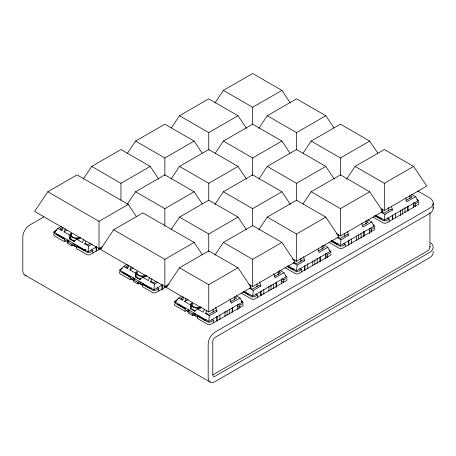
<?xml version="1.0" encoding="UTF-8"?>
<svg xmlns="http://www.w3.org/2000/svg" width="456" height="456" viewBox="0 0 456 456"><rect width="100%" height="100%" fill="white"/><g stroke="black" fill="none" stroke-linecap="round" stroke-linejoin="round"><path stroke-width="0.68" d="M77.44 245.698L76.739 246.36L76.648 248.702L86.657 254.482A2.605 1.505 0 0 0 90.345 254.482L101.711 247.916M143.281 283.717L142.58 284.373L142.489 286.716L152.498 292.495A2.605 1.505 0 0 0 156.186 292.495L167.551 285.935M198.155 315.392L197.454 316.054L197.362 318.396L207.372 324.176A2.605 1.505 0 0 0 211.054 324.176L242.392 306.084A2.605 1.505 0 0 0 242.809 304.266M71.449 233.198A6.19 3.574 0 0 0 69.848 234.8L69.979 239.229L74.225 241.572M137.29 271.212A6.19 3.574 0 0 0 135.689 272.813L135.82 277.242L140.066 279.585M192.164 302.887A6.19 3.574 0 0 0 190.557 304.494L190.694 308.923L194.934 311.266M61.406 226.307L57.878 228.342L54.395 232.4L88.036 251.82L88.606 246.086L92.14 244.045M127.252 264.32L123.718 266.361L120.241 270.414L153.883 289.834L154.453 284.099L157.981 282.065M181.534 296.337L178.587 298.036L175.11 302.089L208.751 321.514L209.321 315.78L216.976 311.362L215.694 307.338M244.085 291.224L252.647 296.172L253.217 290.438L260.872 286.02L259.589 281.996M287.981 265.882L296.542 270.83L297.112 265.096L304.768 260.678L303.485 256.654M331.877 240.54L340.438 245.488L341.008 239.753L348.663 235.33L347.381 231.312M375.772 215.198L384.334 220.14L384.904 214.411L392.559 209.988L391.487 206.636M63.059 227.333L61.72 230.565L57.878 228.342M69.751 235.199L64.022 231.893L65.362 228.661M83.796 239.303L82.456 242.535L76.728 239.229L73.9 241.492M88.606 246.086L84.765 243.869L85.831 241.281M128.9 265.346L127.566 268.578L123.718 266.361M135.597 273.218L129.869 269.906L131.208 266.674M149.642 277.316L148.303 280.554L142.574 277.242L139.747 279.511M154.453 284.099L150.605 281.882L151.945 278.65M183.774 297.021L182.434 300.259L178.587 298.036M190.465 304.893L184.737 301.587L186.076 298.355M204.51 308.997L203.171 312.229L197.442 308.923L194.615 311.186M209.321 315.78L205.474 313.563L206.813 310.325M250.173 286.277L250.709 284.983M294.069 260.935L294.604 259.641M337.964 235.592L338.5 234.298M381.86 210.25L382.396 208.956M136.412 216.577L128.279 204.43L77.064 174.865L47.8 191.759L34.633 211.43L99.015 248.6L102.703 246.468M83.174 179.145L91.696 166.417L120.96 149.522L150.224 166.417L158.745 179.145M127.458 153.222L135.592 141.075L164.855 124.18L194.119 141.075L202.253 153.222M171.353 127.879L179.487 115.733L208.751 98.838L238.015 115.733L246.536 128.461M127.458 203.906L135.592 191.759L164.855 174.865L194.119 191.759L202.253 203.906M202.253 254.596L194.119 242.45L142.91 212.884L113.647 229.778L100.474 249.443L164.855 286.613L169.159 284.128M214.861 103.113L223.383 90.391L252.647 73.496L281.911 90.391L290.432 103.113M170.966 179.145L179.487 166.417L208.751 149.522L238.015 166.417L246.536 179.145M215.249 153.222L223.383 141.075L252.647 124.18L281.911 141.075L290.044 153.222M170.966 229.83L179.487 217.107L208.751 200.207L238.015 217.107L246.536 229.83M258.757 128.461L267.279 115.733L296.542 98.838L325.806 115.733L333.94 127.879M214.861 204.487L223.383 191.759L252.647 174.865L281.911 191.759L290.432 204.487M179.487 267.792L166.32 287.457L208.751 311.955L251.182 287.457L238.015 267.792L208.751 250.897L179.487 267.792L208.751 284.686L238.015 267.792M258.757 179.145L267.279 166.417L296.542 149.522L325.806 166.417L334.328 179.145M214.861 255.172L223.383 242.45L252.647 225.555L281.911 242.45L295.078 262.114L252.647 286.613L248.959 284.481M303.04 153.222L311.174 141.075L340.438 124.18L369.702 141.075L377.836 153.222M258.757 229.83L267.279 217.107L296.542 200.207L325.806 217.107L338.973 236.772L296.542 261.271L292.239 258.786M303.04 203.906L311.174 191.759L340.438 174.865L369.702 191.759L382.869 211.43L340.438 235.929L336.135 233.444M346.549 179.145L355.07 166.417L384.334 149.522L413.598 166.417L426.765 186.088L384.334 210.581L381.262 208.808M70.845 236.043L70.463 236.333A6.19 3.574 0 0 0 69.848 239.041L69.979 239.229M136.692 274.056L136.31 274.347A6.19 3.574 0 0 0 135.689 277.06L135.82 277.242M191.56 305.737L191.178 306.022A6.19 3.574 0 0 0 190.557 308.735L190.694 308.923M74.26 245.966L74.174 244.661L72.014 245.909L67.402 243.247L67.402 241.657L69.147 240.648M72.014 245.909L72.014 244.319L73.752 243.31M140.106 283.985L140.015 282.674L137.854 283.923L133.249 281.261L133.249 279.67L134.987 278.667M137.854 283.923L137.854 282.332L139.599 281.323M194.974 315.66L194.889 314.355L192.728 315.598L188.117 312.941L188.117 311.351L189.856 310.342M192.728 315.598L192.728 314.013L194.467 313.004M43.879 216.885L29.714 225.064A9.775 5.643 -60 0 0 22.8 237.04L22.8 270.562A9.775 5.643 -60 0 0 26.254 275.481M91.696 166.417L120.96 183.312L150.224 166.417M135.592 141.075L164.855 157.97L194.119 141.075M179.487 115.733L208.751 132.628L238.015 115.733M223.383 90.391L252.647 107.285L281.911 90.391M56.932 229.87L54.395 231.334A2.605 1.505 0 0 0 54.395 233.461L64.313 239.189L64.404 241.634L66.251 240.568M62.461 227.476L60.158 228.804L62.461 230.137M54.395 232.4L55.621 231.694M56.932 234.658L64.535 238.784L64.313 239.189M64.022 231.893L66.998 230.177M64.535 238.784L64.997 238.516M47.8 191.759L99.015 221.331L128.279 204.43M84.765 243.869L85.506 243.441L87.808 244.769L90.111 243.441M76.978 245.966L84.354 250.224L85.546 249.535M76.967 246.229L84.354 250.492L85.534 249.808M88.036 251.82L96.604 246.878M135.592 191.759L164.855 208.654L194.119 191.759M179.487 166.417L208.751 183.312L238.015 166.417M223.383 141.075L252.647 157.97L281.911 141.075M267.279 115.733L296.542 132.628L325.806 115.733M92.876 253.017L92.876 250.623L90.345 252.088A2.605 1.505 0 0 1 86.657 252.088L76.739 246.36M122.271 268.179L120.241 269.348A2.605 1.505 0 0 0 120.241 271.474L130.159 277.202L130.251 279.648L132.092 278.587L132.143 279.944M128.883 265.158L125.998 266.823L127.731 267.82M122.772 272.671L130.382 276.798L130.159 277.202M129.869 269.906L133.437 267.849M130.382 276.798L130.838 276.53M113.647 229.778L164.855 259.344L194.119 242.45M179.487 217.107L208.751 234.002L238.015 217.107M223.383 191.759L252.647 208.654L281.911 191.759M267.279 166.417L296.542 183.312L325.806 166.417M311.174 141.075L340.438 157.97L369.702 141.075M150.605 281.882L151.346 281.455L153.649 282.783L155.958 281.455M142.814 284.242L150.195 288.505L151.381 287.821M153.883 289.834L162.444 284.892M158.722 291.031L158.722 288.637L156.186 290.101A2.605 1.505 0 0 1 152.498 290.101L142.58 284.373M177.646 299.563L175.11 301.028A2.605 1.505 0 0 0 175.11 303.154L185.028 308.883L185.119 311.328L186.96 310.262M183.175 297.169L180.872 298.498L183.175 299.831M175.11 302.089L176.335 301.382M223.383 242.45L252.647 259.344L281.911 242.45M267.279 217.107L296.542 234.002L325.806 217.107M311.174 191.759L340.438 208.654L369.702 191.759M355.07 166.417L384.334 183.312L413.598 166.417M177.646 304.351L185.25 308.478L185.028 308.883M184.737 301.587L188.305 299.529M185.25 308.478L185.712 308.21M205.474 313.563L206.215 313.135L208.523 314.463L215.431 310.473L216.976 311.362M278.223 274.666L278.223 271.559L279.636 270.744M322.118 249.318L322.118 246.217L323.999 245.134L327.847 247.351L330.184 251.404L296.542 270.83M410.85 194.986L411.791 194.444L415.638 196.667L417.975 200.72L384.334 220.14M230.297 301.889L236.635 298.235L234.327 296.902L234.327 300.008M274.193 276.547L280.531 272.887L278.223 271.559M318.664 250.874L324.427 247.545L322.118 246.217M362.56 225.532L368.323 222.203L366.014 220.875L366.014 223.976M405.88 200.52L412.218 196.861L409.91 195.533L409.91 198.634M208.751 321.514L242.392 302.089L240.055 298.036L231.26 303.115L229.978 299.09M252.647 296.172L286.288 276.746L283.951 272.694L275.156 277.772L273.874 273.748M327.847 247.351L319.052 252.43L317.986 249.079M340.438 245.488L374.08 226.062L371.743 222.009L362.947 227.082L361.665 223.064M415.638 196.667L406.843 201.74L405.561 197.722M331.221 240.694L336.75 243.886L337.947 243.196M197.682 315.922L205.063 320.186L206.249 319.496M287.32 266.298L292.855 269.496L294.04 268.812M331.216 240.956L336.75 244.154L337.936 243.47M375.111 215.614L380.646 218.812L381.832 218.128M213.59 322.711L213.59 320.317L211.054 321.782A2.605 1.505 0 0 1 207.372 321.782L197.454 316.054M238.214 304.203L239.862 305.149L242.392 303.685A2.605 1.505 0 0 0 242.392 301.558L241.224 300.886M257.486 297.369L257.486 294.975L254.95 296.434A2.605 1.505 0 0 1 251.267 296.434L243.099 291.72M282.11 278.861L283.757 279.807L286.288 278.342A2.605 1.505 0 0 0 286.288 276.216L285.12 275.544M301.382 272.027L301.382 269.633L298.845 271.092A2.605 1.505 0 0 1 295.163 271.092L286.995 266.378M326.006 253.519L327.653 254.465L330.184 253A2.605 1.505 0 0 0 330.184 250.874L329.015 250.201M345.277 246.685L345.277 244.285L342.741 245.75A2.605 1.505 0 0 1 339.059 245.75L330.891 241.036M369.901 228.177L371.543 229.123L374.08 227.658A2.605 1.505 0 0 0 374.08 225.532L372.911 224.854M389.173 221.337L389.173 218.943L386.637 220.408A2.605 1.505 0 0 1 382.954 220.408L374.786 215.694M413.797 202.829L415.439 203.781L417.975 202.316A2.605 1.505 0 0 0 417.975 200.19L416.807 199.511M212.929 374.832L427.09 251.21A9.775 5.643 0 0 0 429.865 246.485M71.923 233.7L70.897 234.27A5.7 3.295 0 0 0 73.553 237.975A5.7 3.295 0 0 0 80.433 237.451M192.631 303.394L191.605 303.964A5.7 3.295 0 0 0 194.262 307.669A5.7 3.295 0 0 0 201.147 307.144M76.728 239.229L77.429 239.178A6.19 3.574 0 0 0 80.205 238.249M142.574 277.242L143.269 277.191A6.19 3.574 0 0 0 147.031 275.527M197.442 308.923L198.143 308.872A6.19 3.574 0 0 0 200.919 307.942M417.679 190.967L429.381 197.727A13.036 7.524 0 0 1 429.381 208.369L215.089 332.088A9.775 5.643 -60 0 0 208.175 344.063L208.175 377.591A9.775 5.643 -60 0 0 215.089 381.581L429.381 257.857A13.036 7.524 0 0 0 433.086 251.552M413.37 204.978L415.439 206.175L415.439 203.781M392.559 209.988L391.014 209.099L384.106 213.089L381.797 211.761L381.056 212.188L384.904 214.411M381.643 210.718L382.869 211.43M387.532 217.996L389.173 218.943M375.117 215.352L380.646 218.812M372.945 217.022L382.954 222.802A2.605 1.505 0 0 0 386.637 222.802L417.975 204.71A2.605 1.505 0 0 0 418.391 202.891M367.895 219.786L371.743 222.009M369.474 230.32L371.543 231.517L371.543 229.123M348.663 235.33L347.119 234.441L340.21 238.437L337.902 237.103L337.161 237.53L341.008 239.753M343.636 243.339L345.277 244.285M329.05 242.37L339.059 248.144A2.605 1.505 0 0 0 342.741 248.144L374.08 230.052A2.605 1.505 0 0 0 374.496 228.234M325.578 255.662L327.653 256.859L327.653 254.465M304.768 260.678L303.223 259.783L296.315 263.779L294.006 262.445L293.265 262.873L297.112 265.096M299.74 268.681L301.382 269.633M287.326 266.036L292.855 269.496M285.154 267.712L295.163 273.486A2.605 1.505 0 0 0 298.845 273.486L330.184 255.394A2.605 1.505 0 0 0 330.862 253.941M280.104 270.476L283.951 272.694M281.683 281.004L283.757 282.201L283.757 279.807M260.872 286.02L259.327 285.131L252.419 289.121L250.11 287.787M249.369 288.215L253.217 290.438M255.844 294.023L257.486 294.975M243.43 291.384L248.959 294.838L243.424 291.64M241.258 293.054L251.267 298.834A2.605 1.505 0 0 0 254.95 298.834L286.288 280.736A2.605 1.505 0 0 0 286.966 279.283M236.208 295.819L240.055 298.036M241.173 301.382L242.392 302.089M237.787 306.346L239.862 307.543L239.862 305.149M91.234 249.677L92.876 250.623M157.081 287.69L158.722 288.637M211.949 319.371L213.59 320.317M142.819 283.98L150.195 288.505M197.693 315.66L205.063 320.186M64.547 239.058L57.16 234.526M130.387 277.071L123.006 272.54M185.261 308.746L177.874 304.22M67.402 241.657L72.014 244.319M133.249 279.67L137.854 282.332M188.117 311.351L192.728 314.013M65.516 240.682L67.955 242.085M73.433 245.248L77.081 247.357M131.362 278.696L133.186 279.75M138.664 282.914L142.927 285.37M186.23 310.376L188.664 311.779M193.538 314.589L197.796 317.051M64.404 241.634L54.395 235.855A2.605 1.505 0 0 1 53.985 234.042M130.251 279.648L120.241 273.874A2.605 1.505 0 0 1 119.825 272.055M185.119 311.328L175.11 305.548A2.605 1.505 0 0 1 174.437 304.095M24.823 275.036L210.199 382.065M195.721 313.711L195.903 316.47M140.847 282.036L141.035 284.795M75.006 244.023L75.194 246.781M188.117 309.658L188.191 311.744M133.22 277.288L133.323 280.064M67.402 239.964L67.482 242.05M433.2 203.045L433.2 208.369M429.951 212.61L429.951 247.22M413.37 202.971L413.37 207.742M408.069 206.026L408.069 210.598M407.721 206.494L407.721 211.042M404.957 207.44L404.957 212.638M402.654 208.859L402.654 214.371M400.579 210.108L400.579 215.739M395.512 213.545L395.512 218.093M392.747 215.141L392.747 219.689M392.399 215.072L392.399 219.644M388.712 207.423L388.712 210.814M384.334 183.312L384.334 210.581M371.315 230.639L371.315 232.184M369.474 228.313L369.474 233.535M364.173 231.369L364.173 235.94M363.825 231.186L363.825 236.385M361.061 233.432L361.061 237.981M358.758 234.891L358.758 239.024M356.683 236.151L356.683 240.38M351.616 238.887L351.616 243.436M348.851 239.833L348.851 245.032M348.504 240.42L348.504 244.992M344.816 233.444L344.816 236.157M340.438 157.97L340.438 175.452M340.438 208.654L340.438 235.929M327.419 256.192L327.419 257.526M325.578 253.656L325.578 258.427M320.277 256.717L320.277 261.288M319.93 257.178L319.93 261.733M317.165 258.125L317.165 263.329M314.862 260.233L314.862 264.366M312.787 260.792L312.787 265.723M307.72 263.579L307.72 268.784M304.956 265.825L304.956 270.38M304.608 265.762L304.608 270.334M300.92 258.107L300.92 261.505M296.542 132.628L296.542 150.109M296.542 183.312L296.542 200.794M296.542 234.002L296.542 261.271M283.524 281.323L283.524 282.709M281.683 278.998L281.683 283.774M276.382 282.059L276.382 287.28M276.034 282.52L276.034 287.075M273.269 284.116L273.269 288.671M270.967 284.892L270.967 289.708M268.892 286.134L268.892 291.065M263.825 289.571L263.825 294.126M261.06 291.167L261.06 295.722M260.712 291.105L260.712 295.676M257.024 284.134L257.024 286.847M252.647 107.285L252.647 124.767M252.647 157.97L252.647 175.452M252.647 208.654L252.647 226.136M252.647 259.344L252.647 286.613M239.628 306.882L239.628 308.21M237.787 304.34L237.787 309.567M232.486 307.401L232.486 311.972M232.138 307.863L232.138 312.417M229.374 309.459L229.374 314.013M227.071 310.924L227.071 315.056M224.996 311.476L224.996 316.407M219.929 314.914L219.929 319.468M217.164 316.51L217.164 321.064M216.817 316.447L216.817 321.018M213.129 309.476L213.129 312.189M208.751 132.628L208.751 150.109M208.751 183.312L208.751 200.093M208.751 234.002L208.751 251.478M208.751 284.686L208.751 311.955M189.166 309.732L189.166 311.095M165.055 285.838L165.055 287.787M164.855 157.97L164.855 175.452M164.855 208.654L164.855 226.136M164.855 259.344L164.855 286.613M162.29 284.829L162.29 289.383M161.948 284.766L161.948 289.993M134.298 278.052L134.298 279.414M120.96 183.312L120.96 200.093M99.214 247.825L99.214 249.774M99.015 221.331L99.015 248.6M96.45 246.816L96.45 250.72M96.102 246.753L96.102 251.324M68.451 240.038L68.451 241.401M433.086 207.389A13.036 7.524 0 0 1 429.381 213.687L215.089 337.411A3.26 1.881 -60 0 0 212.787 341.401L212.787 374.929A3.26 1.881 -60 0 0 215.089 376.257L429.381 252.538A13.036 7.524 0 0 0 430.504 242.632M195.641 310.661A5.7 3.295 0 0 1 191.605 306.626M200.572 306.814A4.891 2.821 0 0 1 194.672 307.264A4.891 2.821 0 0 1 192.392 304.089M140.767 278.981A5.7 3.295 0 0 1 136.543 275.8M146.279 275.47A5.7 3.295 0 0 1 139.393 275.988A5.7 3.295 0 0 1 136.737 272.289M145.703 275.133A4.891 2.821 0 0 1 139.804 275.584A4.891 2.821 0 0 1 137.524 272.409M74.926 240.967A5.7 3.295 0 0 1 70.897 236.932M78.848 237.57A4.891 2.821 0 0 1 73.427 237.365A4.891 2.821 0 0 1 71.683 234.395"/></g></svg>
